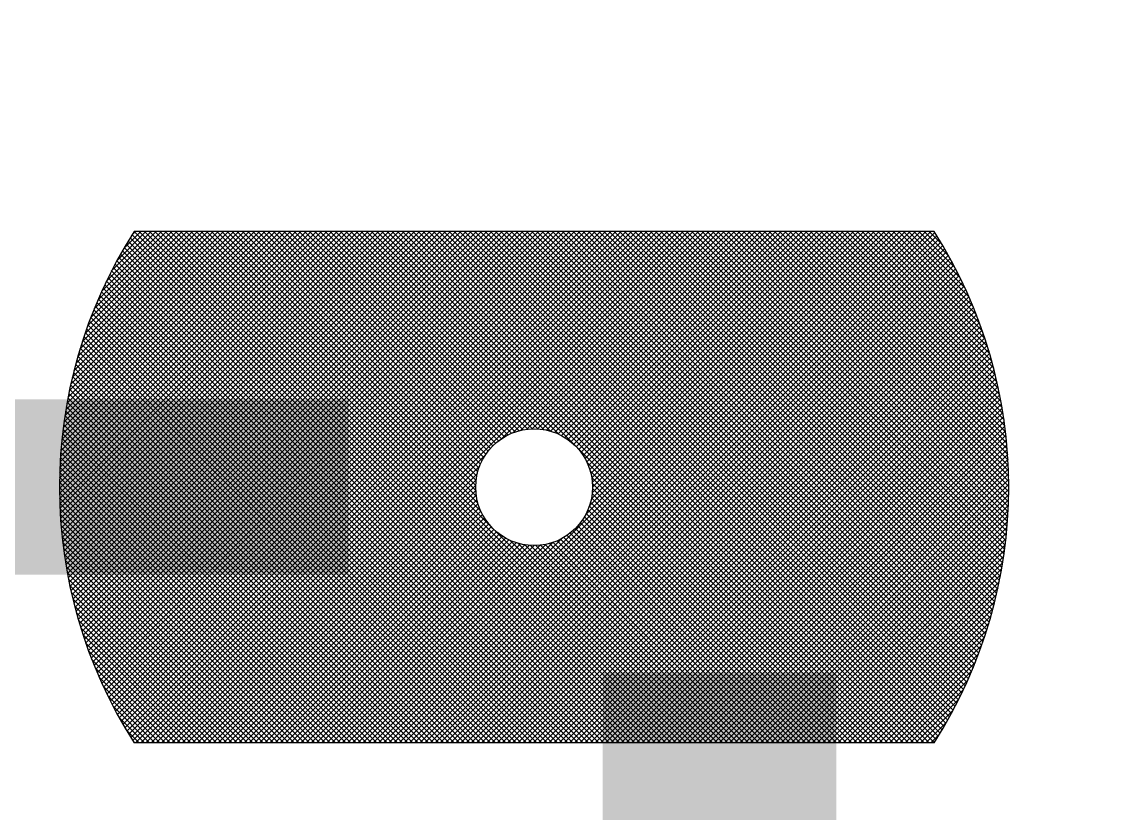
# Model space of a CAD drawing. Extents: x 0 to 395, y 0 to 270.
# Drawn here: x 306.856 to 310.559, y 110.009 to 112.718 of the extents above; entities that cross this region are included whole.
import ezdxf

# ---------------------------------------------------------------- set-up
doc = ezdxf.new("R2010")
doc.units = 0
doc.header["$LTSCALE"] = 0.3
doc.layers.get('0').update_dxf_attribs({"linetype": 'CONTINUOUS'})

# ---------------------------------------------------------------- blocks, each defined once
blk = doc.blocks.new('*X29')
at = {"color": 0}
for p, q in [((85.37, 71.1218), (86.2432, 71.995)), ((85.3701, 71.1042), (86.2609, 71.995)), ((85.3701, 71.1396), (86.2255, 71.995)), ((85.3703, 71.0868), (86.2786, 71.995)), ((85.3704, 71.1576), (86.2078, 71.995)), ((85.3708, 71.0695), (86.2962, 71.995)), ((85.371, 71.1758), (86.1902, 71.995)), ((85.3714, 71.0525), (86.3139, 71.995)), ((85.3717, 71.1942), (86.1725, 71.995)), ((85.3722, 71.0356), (86.3316, 71.995)), ((85.3727, 71.2128), (86.1548, 71.995)), ((85.3731, 71.0189), (86.3493, 71.995)), ((85.3738, 71.2317), (86.1371, 71.995)), ((85.3743, 71.0023), (86.3669, 71.995)), ((85.3753, 71.2508), (86.1195, 71.995)), ((85.3755, 70.9859), (86.3846, 71.995)), ((85.377, 70.9697), (86.4023, 71.995)), ((85.377, 71.2702), (86.1018, 71.995)), ((85.3785, 70.9536), (86.42, 71.995)), ((85.3789, 71.2898), (86.0841, 71.995)), ((85.3803, 70.9376), (86.4377, 71.995)), ((85.3811, 71.3097), (86.0664, 71.995)), ((85.3821, 70.9218), (86.4553, 71.995)), ((85.3836, 71.3299), (86.0487, 71.995)), ((85.3841, 70.9061), (86.473, 71.995)), ((85.3863, 70.8906), (86.4907, 71.995)), ((85.3864, 71.3503), (86.0311, 71.995)), ((85.3885, 70.8752), (86.5084, 71.995)), ((85.3895, 71.3711), (86.0134, 71.995)), ((85.391, 70.8599), (86.526, 71.995)), ((85.393, 71.3923), (85.9957, 71.995)), ((85.3935, 70.8448), (86.5437, 71.995)), ((85.3961, 70.8297), (86.5614, 71.995)), ((85.3968, 71.4137), (85.978, 71.995)), ((85.3989, 70.8148), (86.5791, 71.995)), ((85.4009, 71.4356), (85.9604, 71.995)), ((85.4018, 70.8001), (86.5968, 71.995)), ((85.4048, 70.7854), (86.6144, 71.995)), ((85.4055, 71.4578), (85.9427, 71.995)), ((85.408, 70.7708), (86.6321, 71.995)), ((85.4105, 71.4805), (85.925, 71.995)), ((85.4112, 70.7564), (86.6498, 71.995)), ((85.4146, 70.7421), (86.6675, 71.995)), ((85.4159, 71.5036), (85.9073, 71.995)), ((85.418, 70.7279), (86.6851, 71.995)), ((85.4216, 70.7138), (86.7028, 71.995)), ((85.4218, 71.5272), (85.8896, 71.995)), ((85.4253, 70.6998), (86.7205, 71.995)), ((85.4283, 71.5513), (85.872, 71.995)), ((85.4291, 70.6859), (86.7382, 71.995)), ((85.4329, 70.6721), (86.7559, 71.995)), ((85.4353, 71.576), (85.8543, 71.995)), ((85.4369, 70.6584), (86.7735, 71.995)), ((85.441, 70.6448), (86.7912, 71.995)), ((85.4429, 71.6013), (85.8366, 71.995)), ((85.4452, 70.6313), (86.8089, 71.995)), ((85.4495, 70.6179), (86.8266, 71.995)), ((85.4512, 71.6273), (85.8189, 71.995)), ((85.4539, 70.6046), (86.8442, 71.995)), ((85.4584, 70.5914), (86.8619, 71.995)), ((85.4602, 71.654), (85.8013, 71.995)), ((85.4629, 70.5783), (86.8796, 71.995)), ((85.4676, 70.5653), (86.8973, 71.995)), ((85.4701, 71.6815), (85.7836, 71.995)), ((85.4724, 70.5524), (86.915, 71.995)), ((85.4772, 70.5396), (86.9326, 71.995)), ((85.4809, 71.71), (85.7659, 71.995)), ((85.4821, 70.5268), (86.9503, 71.995)), ((85.4872, 70.5142), (86.968, 71.995)), ((85.4923, 70.5016), (86.9857, 71.995)), ((85.4927, 71.7395), (85.7482, 71.995)), ((85.4975, 70.4891), (87.0033, 71.995)), ((85.5027, 70.4767), (87.021, 71.995)), ((85.5058, 71.7702), (85.7305, 71.995)), ((85.5081, 70.4644), (87.0387, 71.995)), ((85.5136, 70.4522), (87.0564, 71.995)), ((85.5191, 70.44), (87.0741, 71.995)), ((85.5202, 71.8023), (85.7129, 71.995)), ((85.5247, 70.428), (87.0917, 71.995)), ((85.5304, 70.416), (87.1094, 71.995)), ((85.5362, 70.4041), (87.1271, 71.995)), ((85.5363, 71.8361), (85.6952, 71.995)), ((85.5421, 70.3923), (87.1448, 71.995)), ((85.548, 70.3805), (87.1624, 71.995)), ((85.554, 70.3689), (87.1801, 71.995)), ((85.5544, 71.8719), (85.6775, 71.995)), ((85.5601, 70.3573), (87.1978, 71.995)), ((85.5663, 70.3458), (87.2155, 71.995)), ((85.5725, 70.3344), (87.2332, 71.995)), ((85.5751, 71.9103), (85.6598, 71.995)), ((85.5789, 70.323), (87.2508, 71.995)), ((85.5853, 70.3118), (87.2685, 71.995)), ((85.5917, 70.3006), (87.2862, 71.995)), ((85.5983, 70.2894), (87.3039, 71.995)), ((85.5991, 71.952), (85.6422, 71.995)), ((85.6049, 70.2784), (87.3215, 71.995)), ((85.6116, 70.2674), (87.3392, 71.995)), ((85.6184, 70.2565), (87.3569, 71.995)), ((87.3691, 70.245), (85.6231, 71.991)), ((85.6253, 70.2457), (87.3746, 71.995)), ((87.3868, 70.245), (85.6368, 71.995)), ((85.6423, 70.245), (87.3923, 71.995)), ((87.4045, 70.245), (85.6545, 71.995)), ((85.6599, 70.245), (87.4099, 71.995)), ((87.4221, 70.245), (85.6721, 71.995)), ((85.6776, 70.245), (87.4276, 71.995)), ((87.4398, 70.245), (85.6898, 71.995)), ((85.6953, 70.245), (87.4453, 71.995)), ((87.4575, 70.245), (85.7075, 71.995)), ((85.713, 70.245), (87.463, 71.995)), ((87.4752, 70.245), (85.7252, 71.995)), ((85.7306, 70.245), (87.4806, 71.995)), ((87.4928, 70.245), (85.7428, 71.995)), ((85.7483, 70.245), (87.4983, 71.995)), ((87.5105, 70.245), (85.7605, 71.995)), ((85.766, 70.245), (87.516, 71.995)), ((87.5282, 70.245), (85.7782, 71.995)), ((85.7837, 70.245), (87.5337, 71.995)), ((87.5459, 70.245), (85.7959, 71.995)), ((85.8013, 70.245), (87.5513, 71.995)), ((87.5636, 70.245), (85.8136, 71.995)), ((85.819, 70.245), (87.569, 71.995)), ((87.5812, 70.245), (85.8312, 71.995)), ((85.8367, 70.245), (87.5867, 71.995)), ((86.8191, 71.0248), (85.8489, 71.995)), ((86.8055, 71.0561), (85.8666, 71.995)), ((86.799, 71.0803), (85.8843, 71.995)), ((86.7959, 71.101), (85.9019, 71.995)), ((86.795, 71.1196), (85.9196, 71.995)), ((86.7957, 71.1366), (85.9373, 71.995)), ((86.7976, 71.1523), (85.955, 71.995)), ((86.8006, 71.167), (85.9727, 71.995)), ((86.8045, 71.1809), (85.9903, 71.995)), ((86.8091, 71.1939), (86.008, 71.995)), ((86.8145, 71.2062), (86.0257, 71.995)), ((86.8206, 71.2178), (86.0434, 71.995)), ((86.8272, 71.2288), (86.061, 71.995)), ((86.8345, 71.2393), (86.0787, 71.995)), ((86.8423, 71.2491), (86.0964, 71.995)), ((86.8506, 71.2584), (86.1141, 71.995)), ((86.8596, 71.2672), (86.1318, 71.995)), ((86.8691, 71.2754), (86.1494, 71.995)), ((86.8791, 71.283), (86.1671, 71.995)), ((86.8897, 71.2901), (86.1848, 71.995)), ((86.901, 71.2965), (86.2025, 71.995)), ((86.9128, 71.3023), (86.2201, 71.995)), ((86.9253, 71.3075), (86.2378, 71.995)), ((86.9386, 71.3119), (86.2555, 71.995)), ((86.9527, 71.3155), (86.2732, 71.995)), ((86.9677, 71.3181), (86.2909, 71.995)), ((86.9838, 71.3197), (86.3085, 71.995)), ((87.0013, 71.3199), (86.3262, 71.995)), ((87.0205, 71.3184), (86.3439, 71.995)), ((87.0422, 71.3143), (86.3616, 71.995)), ((87.0681, 71.3062), (86.3792, 71.995)), ((87.1047, 71.2873), (86.3969, 71.995)), ((88.1646, 70.245), (86.4146, 71.995)), ((86.4201, 70.245), (88.1701, 71.995)), ((88.1823, 70.245), (86.4323, 71.995)), ((86.4377, 70.245), (88.1877, 71.995)), ((88.2, 70.245), (86.45, 71.995)), ((86.4554, 70.245), (88.2054, 71.995)), ((88.2176, 70.245), (86.4676, 71.995)), ((86.4731, 70.245), (88.2231, 71.995)), ((88.2353, 70.245), (86.4853, 71.995)), ((86.4908, 70.245), (88.2408, 71.995)), ((88.253, 70.245), (86.503, 71.995)), ((86.5085, 70.245), (88.2585, 71.995)), ((88.2707, 70.245), (86.5207, 71.995)), ((86.5261, 70.245), (88.2761, 71.995)), ((88.2883, 70.245), (86.5383, 71.995)), ((86.5438, 70.245), (88.2938, 71.995)), ((88.306, 70.245), (86.556, 71.995)), ((86.5615, 70.245), (88.3115, 71.995)), ((88.3237, 70.245), (86.5737, 71.995)), ((86.5792, 70.245), (88.3292, 71.995)), ((88.3414, 70.245), (86.5914, 71.995)), ((86.5968, 70.245), (88.3468, 71.995)), ((88.3591, 70.245), (86.6091, 71.995)), ((86.6145, 70.245), (88.3644, 71.9949)), ((88.3691, 70.2526), (86.6267, 71.995)), ((88.3759, 70.2635), (86.6444, 71.995)), ((88.3827, 70.2744), (86.6621, 71.995)), ((88.3893, 70.2854), (86.6798, 71.995)), ((88.3959, 70.2965), (86.6974, 71.995)), ((88.4024, 70.3077), (86.7151, 71.995)), ((88.4088, 70.319), (86.7328, 71.995)), ((88.4152, 70.3303), (86.7505, 71.995)), ((88.4215, 70.3417), (86.7682, 71.995)), ((88.4277, 70.3531), (86.7858, 71.995)), ((88.4338, 70.3647), (86.8035, 71.995)), ((88.4398, 70.3763), (86.8212, 71.995)), ((88.4458, 70.388), (86.8389, 71.995)), ((88.4517, 70.3998), (86.8565, 71.995)), ((88.4575, 70.4117), (86.8742, 71.995)), ((88.4632, 70.4237), (86.8919, 71.995)), ((88.4689, 70.4357), (86.9096, 71.995)), ((86.9108, 71.3014), (87.6044, 71.995)), ((88.4744, 70.4478), (86.9272, 71.995)), ((86.9391, 71.312), (87.6221, 71.995)), ((88.4799, 70.46), (86.9449, 71.995)), ((86.962, 71.3173), (87.6397, 71.995)), ((88.4853, 70.4723), (86.9626, 71.995)), ((88.4906, 70.4846), (86.9803, 71.995)), ((86.982, 71.3196), (87.6574, 71.995)), ((88.4959, 70.4971), (86.998, 71.995)), ((87, 71.3199), (87.6751, 71.995)), ((88.501, 70.5096), (87.0156, 71.995)), ((87.0166, 71.3188), (87.6928, 71.995)), ((87.032, 71.3165), (87.7104, 71.995)), ((88.5061, 70.5222), (87.0333, 71.995)), ((87.0464, 71.3133), (87.7281, 71.995)), ((88.511, 70.535), (87.051, 71.995)), ((87.06, 71.3092), (87.7458, 71.995)), ((88.5159, 70.5478), (87.0687, 71.995)), ((87.0727, 71.3043), (87.7635, 71.995)), ((87.0848, 71.2987), (87.7812, 71.995)), ((88.5207, 70.5607), (87.0863, 71.995)), ((87.0963, 71.2925), (87.7988, 71.995)), ((88.5254, 70.5736), (87.104, 71.995)), ((87.1071, 71.2856), (87.8165, 71.995)), ((87.1174, 71.2782), (87.8342, 71.995)), ((88.53, 70.5867), (87.1217, 71.995)), ((87.1271, 71.2702), (87.8519, 71.995)), ((87.1362, 71.2616), (87.8695, 71.995)), ((88.5345, 70.5999), (87.1394, 71.995)), ((87.1442, 70.9868), (88.1524, 71.995)), ((87.1448, 71.2525), (87.8872, 71.995)), ((87.1528, 71.2429), (87.9049, 71.995)), ((88.5389, 70.6131), (87.1571, 71.995)), ((87.1602, 71.2327), (87.9226, 71.995)), ((87.1671, 71.2219), (87.9403, 71.995)), ((87.1734, 71.2104), (87.9579, 71.995)), ((88.5432, 70.6265), (87.1747, 71.995)), ((87.1772, 71.0375), (88.1347, 71.995)), ((87.179, 71.1984), (87.9756, 71.995)), ((87.1839, 71.1856), (87.9933, 71.995)), ((87.1874, 71.0654), (88.117, 71.995)), ((87.1881, 71.1721), (88.011, 71.995)), ((87.1914, 71.1578), (88.0286, 71.995)), ((87.1924, 71.0881), (88.0994, 71.995)), ((88.5475, 70.6399), (87.1924, 71.995)), ((87.1937, 71.1424), (88.0463, 71.995)), ((87.1946, 71.108), (88.0817, 71.995)), ((87.1949, 71.1259), (88.064, 71.995)), ((88.5516, 70.6535), (87.2101, 71.995)), ((88.5556, 70.6671), (87.2278, 71.995)), ((88.5595, 70.6809), (87.2454, 71.995)), ((88.5634, 70.6948), (87.2631, 71.995)), ((88.5671, 70.7087), (87.2808, 71.995)), ((88.5707, 70.7228), (87.2985, 71.995)), ((88.5742, 70.7369), (87.3162, 71.995)), ((88.5776, 70.7512), (87.3338, 71.995)), ((88.5809, 70.7656), (87.3515, 71.995)), ((88.5841, 70.7801), (87.3692, 71.995)), ((88.5871, 70.7948), (87.3869, 71.995)), ((88.5901, 70.8095), (87.4045, 71.995)), ((88.5929, 70.8243), (87.4222, 71.995)), ((88.5956, 70.8393), (87.4399, 71.995)), ((88.5982, 70.8544), (87.4576, 71.995)), ((88.6006, 70.8697), (87.4753, 71.995)), ((88.6029, 70.885), (87.4929, 71.995)), ((88.6051, 70.9005), (87.5106, 71.995)), ((88.6072, 70.9161), (87.5283, 71.995)), ((88.6091, 70.9319), (87.546, 71.995)), ((88.6108, 70.9478), (87.5636, 71.995)), ((88.6125, 70.9638), (87.5813, 71.995)), ((88.614, 70.98), (87.599, 71.995)), ((88.6153, 70.9964), (87.6167, 71.995)), ((88.6165, 71.0129), (87.6344, 71.995)), ((88.6175, 71.0296), (87.652, 71.995)), ((88.6183, 71.0464), (87.6697, 71.995)), ((88.619, 71.0634), (87.6874, 71.995)), ((88.6195, 71.0805), (87.7051, 71.995)), ((88.6198, 71.0979), (87.7227, 71.995)), ((88.62, 71.1154), (87.7404, 71.995)), ((88.6199, 71.1332), (87.7581, 71.995)), ((88.6197, 71.1511), (87.7758, 71.995)), ((88.6193, 71.1692), (87.7935, 71.995)), ((88.6186, 71.1875), (87.8111, 71.995)), ((88.6177, 71.2061), (87.8288, 71.995)), ((88.6166, 71.2249), (87.8465, 71.995)), ((88.6153, 71.2439), (87.8642, 71.995)), ((88.6137, 71.2632), (87.8818, 71.995)), ((88.6118, 71.2827), (87.8995, 71.995)), ((88.6097, 71.3025), (87.9172, 71.995)), ((88.6073, 71.3225), (87.9349, 71.995)), ((88.6046, 71.3429), (87.9526, 71.995)), ((88.6016, 71.3636), (87.9702, 71.995)), ((88.5983, 71.3846), (87.9879, 71.995)), ((88.5946, 71.4059), (88.0056, 71.995)), ((88.5906, 71.4277), (88.0233, 71.995)), ((88.5862, 71.4498), (88.0409, 71.995)), ((88.5814, 71.4723), (88.0586, 71.995)), ((88.5761, 71.4952), (88.0763, 71.995)), ((88.5703, 71.5186), (88.094, 71.995)), ((88.5641, 71.5426), (88.1117, 71.995)), ((88.5573, 71.567), (88.1293, 71.995)), ((88.5499, 71.5921), (88.147, 71.995)), ((88.5419, 71.6178), (88.1647, 71.995)), ((88.5331, 71.6443), (88.1824, 71.995)), ((88.5236, 71.6715), (88.2, 71.995)), ((88.5131, 71.6996), (88.2177, 71.995)), ((88.5017, 71.7287), (88.2354, 71.995)), ((88.4891, 71.759), (88.2531, 71.995)), ((88.4752, 71.7906), (88.2708, 71.995)), ((88.4597, 71.8237), (88.2884, 71.995)), ((88.4424, 71.8587), (88.3061, 71.995)), ((88.4227, 71.8961), (88.3238, 71.995)), ((88.4, 71.9365), (88.3415, 71.995)), ((88.3732, 71.981), (88.3591, 71.995)), ((87.3161, 70.245), (85.6029, 71.9582)), ((87.3337, 70.245), (85.6095, 71.9692)), ((87.3514, 70.245), (85.6163, 71.9801)), ((86.6322, 70.245), (88.3712, 71.984)), ((86.6499, 70.245), (88.378, 71.9731)), ((86.6676, 70.245), (88.3847, 71.9622)), ((86.6852, 70.245), (88.3914, 71.9511)), ((87.2454, 70.245), (85.5769, 71.9135)), ((87.263, 70.245), (85.5833, 71.9248)), ((87.2807, 70.245), (85.5897, 71.936)), ((87.2984, 70.245), (85.5963, 71.9471)), ((86.7029, 70.245), (88.3979, 71.94)), ((86.7206, 70.245), (88.4044, 71.9288)), ((86.7383, 70.245), (88.4108, 71.9176)), ((87.1923, 70.245), (85.5582, 71.8791)), ((87.21, 70.245), (85.5644, 71.8906)), ((87.2277, 70.245), (85.5706, 71.9021)), ((86.7559, 70.245), (88.4171, 71.9062)), ((86.7736, 70.245), (88.4234, 71.8948)), ((86.7913, 70.245), (88.4296, 71.8833)), ((87.1393, 70.245), (85.5402, 71.8441)), ((87.157, 70.245), (85.5461, 71.8558)), ((87.1746, 70.245), (85.5521, 71.8675)), ((86.809, 70.245), (88.4357, 71.8717)), ((86.8267, 70.245), (88.4417, 71.86)), ((86.8443, 70.245), (88.4476, 71.8483)), ((87.0863, 70.245), (85.523, 71.8083)), ((87.1039, 70.245), (85.5286, 71.8203)), ((87.1216, 70.245), (85.5344, 71.8322)), ((86.862, 70.245), (88.4535, 71.8365)), ((86.8797, 70.245), (88.4593, 71.8246)), ((86.8974, 70.245), (88.465, 71.8126)), ((87.0332, 70.245), (85.5064, 71.7718)), ((87.0509, 70.245), (85.5119, 71.784)), ((87.0686, 70.245), (85.5174, 71.7962)), ((86.915, 70.245), (88.4706, 71.8006)), ((86.9327, 70.245), (88.4762, 71.7884)), ((86.9504, 70.245), (88.4816, 71.7762)), ((86.9802, 70.245), (85.4907, 71.7345)), ((86.9979, 70.245), (85.4958, 71.747)), ((87.0155, 70.245), (85.5011, 71.7594)), ((86.9681, 70.245), (88.487, 71.7639)), ((86.9858, 70.245), (88.4923, 71.7515)), ((87.0034, 70.245), (88.4975, 71.739)), ((86.9272, 70.245), (85.4757, 71.6965)), ((86.9448, 70.245), (85.4806, 71.7092)), ((86.9625, 70.245), (85.4856, 71.7219)), ((87.0211, 70.245), (88.5026, 71.7265)), ((87.0388, 70.245), (88.5076, 71.7138)), ((87.0565, 70.245), (88.5126, 71.7011)), ((86.8741, 70.245), (85.4615, 71.6576)), ((86.8918, 70.245), (85.4661, 71.6707)), ((86.9095, 70.245), (85.4709, 71.6836)), ((87.0741, 70.245), (88.5174, 71.6883)), ((87.0918, 70.245), (88.5222, 71.6753)), ((87.1095, 70.245), (88.5268, 71.6623)), ((86.8211, 70.245), (85.4482, 71.6179)), ((86.8388, 70.245), (85.4525, 71.6313)), ((86.8564, 70.245), (85.457, 71.6445)), ((87.1272, 70.245), (88.5314, 71.6492)), ((87.1449, 70.245), (88.5359, 71.636)), ((87.1625, 70.245), (88.5403, 71.6227)), ((86.7857, 70.245), (85.4398, 71.591)), ((86.8034, 70.245), (85.4439, 71.6045)), ((87.1802, 70.245), (88.5446, 71.6094)), ((87.1979, 70.245), (88.5488, 71.5959)), ((87.2156, 70.245), (88.5529, 71.5823)), ((86.7327, 70.245), (85.4279, 71.5498)), ((86.7504, 70.245), (85.4317, 71.5636)), ((86.7681, 70.245), (85.4357, 71.5774)), ((87.2332, 70.245), (88.5568, 71.5686)), ((87.2509, 70.245), (88.5607, 71.5548)), ((86.6797, 70.245), (85.4169, 71.5077)), ((86.6974, 70.245), (85.4205, 71.5219)), ((86.715, 70.245), (85.4241, 71.5359)), ((87.2686, 70.245), (88.5645, 71.5409)), ((87.2863, 70.245), (88.5682, 71.5269)), ((87.304, 70.245), (88.5718, 71.5128)), ((86.6443, 70.245), (85.4102, 71.4791)), ((86.662, 70.245), (85.4135, 71.4935)), ((87.3216, 70.245), (88.5753, 71.4986)), ((87.3393, 70.245), (88.5786, 71.4843)), ((87.357, 70.245), (88.5819, 71.4699)), ((86.5913, 70.245), (85.4009, 71.4354)), ((86.609, 70.245), (85.4039, 71.4501)), ((86.6266, 70.245), (85.407, 71.4647)), ((87.3747, 70.245), (88.585, 71.4554)), ((87.3923, 70.245), (88.588, 71.4407)), ((86.5559, 70.245), (85.3953, 71.4056)), ((86.5736, 70.245), (85.398, 71.4206)), ((87.41, 70.245), (88.5909, 71.4259)), ((87.4277, 70.245), (88.5937, 71.411)), ((87.4454, 70.245), (88.5964, 71.396)), ((86.5029, 70.245), (85.3878, 71.3601)), ((86.5206, 70.245), (85.3902, 71.3754)), ((86.5383, 70.245), (85.3927, 71.3906)), ((87.4631, 70.245), (88.5989, 71.3809)), ((87.4807, 70.245), (88.6013, 71.3656)), ((86.4675, 70.245), (85.3835, 71.329)), ((86.4852, 70.245), (85.3856, 71.3446)), ((87.4984, 70.245), (88.6036, 71.3502)), ((87.5161, 70.245), (88.6058, 71.3347)), ((86.4322, 70.245), (85.3797, 71.2975)), ((86.4499, 70.245), (85.3815, 71.3133)), ((87.5338, 70.245), (88.6078, 71.319)), ((87.5514, 70.245), (88.6096, 71.3032)), ((87.5691, 70.245), (88.6114, 71.2873)), ((86.3792, 70.245), (85.3751, 71.249)), ((86.3968, 70.245), (85.3765, 71.2653)), ((86.4145, 70.245), (85.378, 71.2815)), ((87.5868, 70.245), (88.613, 71.2712)), ((87.6045, 70.245), (88.6144, 71.2549)), ((86.3438, 70.245), (85.3728, 71.216)), ((86.3615, 70.245), (85.3739, 71.2326)), ((88.1469, 70.245), (87.1623, 71.2297)), ((87.6221, 70.245), (88.6157, 71.2385)), ((87.6398, 70.245), (88.6168, 71.222)), ((86.3084, 70.245), (85.3712, 71.1822)), ((86.3261, 70.245), (85.3719, 71.1992)), ((85.8544, 70.245), (86.8136, 71.2042)), ((85.8721, 70.245), (86.803, 71.1759)), ((88.1292, 70.245), (87.1812, 71.1931)), ((87.6575, 70.245), (88.6178, 71.2053)), ((87.6752, 70.245), (88.6186, 71.1884)), ((86.2731, 70.245), (85.3702, 71.1478)), ((86.2908, 70.245), (85.3706, 71.1651)), ((85.8897, 70.245), (86.7977, 71.153)), ((88.1116, 70.245), (87.1893, 71.1672)), ((88.0939, 70.245), (87.1934, 71.1455)), ((87.6929, 70.245), (88.6192, 71.1713)), ((87.7105, 70.245), (88.6196, 71.1541)), ((87.7282, 70.245), (88.6199, 71.1367)), ((86.2554, 70.245), (85.37, 71.1304)), ((86.2377, 70.245), (85.37, 71.1127)), ((85.9074, 70.245), (86.7954, 71.133)), ((85.9251, 70.245), (86.7951, 71.115)), ((85.9428, 70.245), (86.7962, 71.0984)), ((88.0585, 70.245), (87.1947, 71.1088)), ((88.0762, 70.245), (87.1949, 71.1263)), ((87.7459, 70.245), (88.62, 71.1191)), ((87.7636, 70.245), (88.6199, 71.1013)), ((86.2201, 70.245), (85.3702, 71.0949)), ((86.2024, 70.245), (85.3706, 71.0768)), ((85.9604, 70.245), (86.7985, 71.083)), ((85.9781, 70.245), (86.8017, 71.0686)), ((88.0055, 70.245), (87.1869, 71.0636)), ((88.0232, 70.245), (87.1905, 71.0777)), ((88.0409, 70.245), (87.1931, 71.0927)), ((87.7812, 70.245), (88.6196, 71.0833)), ((87.7989, 70.245), (88.6191, 71.0651)), ((86.1847, 70.245), (85.3712, 71.0585)), ((86.167, 70.245), (85.372, 71.0401)), ((85.9958, 70.245), (86.8058, 71.055)), ((86.0135, 70.245), (86.8107, 71.0423)), ((86.0312, 70.245), (86.8163, 71.0302)), ((87.9525, 70.245), (87.1715, 71.026)), ((87.9701, 70.245), (87.1773, 71.0378)), ((87.9878, 70.245), (87.1825, 71.0503)), ((87.8166, 70.245), (88.6183, 71.0467)), ((87.8343, 70.245), (88.6174, 71.0281)), ((86.1493, 70.245), (85.373, 71.0213)), ((86.1317, 70.245), (85.3743, 71.0024)), ((86.0488, 70.245), (86.8225, 71.0187)), ((86.0665, 70.245), (86.8294, 71.0079)), ((86.0842, 70.245), (86.8368, 70.9976)), ((86.1019, 70.245), (86.8448, 70.9879)), ((87.8994, 70.245), (87.1504, 70.9941)), ((87.9171, 70.245), (87.158, 71.0041)), ((87.9348, 70.245), (87.1651, 71.0147)), ((87.852, 70.245), (88.6162, 71.0093)), ((87.8696, 70.245), (88.6148, 70.9902)), ((86.114, 70.245), (85.3758, 70.9832)), ((86.0963, 70.245), (85.3775, 70.9638)), ((86.1195, 70.245), (86.8534, 70.9788)), ((86.1372, 70.245), (86.8625, 70.9702)), ((86.1549, 70.245), (86.8721, 70.9622)), ((86.1726, 70.245), (86.8823, 70.9548)), ((86.4024, 70.245), (87.1282, 70.9708)), ((87.811, 70.245), (87.1038, 70.9522)), ((87.8287, 70.245), (87.1143, 70.9595)), ((87.8464, 70.245), (87.1241, 70.9673)), ((87.8641, 70.245), (87.1334, 70.9756)), ((87.8818, 70.245), (87.1422, 70.9846)), ((87.8873, 70.245), (88.6131, 70.9708)), ((87.905, 70.245), (88.6112, 70.9512)), ((86.0786, 70.245), (85.3796, 70.9441)), ((86.061, 70.245), (85.3819, 70.9241)), ((86.1903, 70.245), (86.8931, 70.9479)), ((86.2079, 70.245), (86.9046, 70.9416)), ((86.2256, 70.245), (86.9166, 70.936)), ((86.2433, 70.245), (86.9294, 70.9311)), ((86.261, 70.245), (86.9429, 70.9269)), ((86.2786, 70.245), (86.9572, 70.9236)), ((86.2963, 70.245), (86.9726, 70.9213)), ((86.314, 70.245), (86.9891, 70.9201)), ((86.3317, 70.245), (87.007, 70.9204)), ((86.3494, 70.245), (87.0269, 70.9226)), ((86.367, 70.245), (87.0496, 70.9276)), ((86.3847, 70.245), (87.0775, 70.9378)), ((87.5989, 70.245), (86.8998, 70.9441)), ((87.6166, 70.245), (86.9311, 70.9305)), ((87.6343, 70.245), (86.9553, 70.924)), ((87.6519, 70.245), (86.976, 70.9209)), ((87.6696, 70.245), (86.9946, 70.92)), ((87.6873, 70.245), (87.0116, 70.9207)), ((87.705, 70.245), (87.0273, 70.9226)), ((87.7227, 70.245), (87.042, 70.9256)), ((87.7403, 70.245), (87.0559, 70.9295)), ((87.758, 70.245), (87.0689, 70.9341)), ((87.7757, 70.245), (87.0812, 70.9395)), ((87.7934, 70.245), (87.0928, 70.9456)), ((87.9227, 70.245), (88.609, 70.9313)), ((86.0433, 70.245), (85.3844, 70.9038)), ((86.0256, 70.245), (85.3873, 70.8833)), ((87.9403, 70.245), (88.6065, 70.9112)), ((87.958, 70.245), (88.6037, 70.8907)), ((86.0079, 70.245), (85.3906, 70.8624)), ((85.9902, 70.245), (85.3941, 70.8411)), ((87.9757, 70.245), (88.6006, 70.8699)), ((87.9934, 70.245), (88.5972, 70.8488)), ((85.9726, 70.245), (85.398, 70.8195)), ((88.0111, 70.245), (88.5934, 70.8274)), ((88.0287, 70.245), (88.5893, 70.8055)), ((85.9549, 70.245), (85.4023, 70.7976)), ((85.9372, 70.245), (85.407, 70.7752)), ((88.0464, 70.245), (88.5847, 70.7833)), ((85.9195, 70.245), (85.4121, 70.7524)), ((85.9019, 70.245), (85.4177, 70.7292)), ((88.0641, 70.245), (88.5798, 70.7607)), ((88.0818, 70.245), (88.5744, 70.7376)), ((85.8842, 70.245), (85.4238, 70.7054)), ((88.0994, 70.245), (88.5685, 70.714)), ((85.8665, 70.245), (85.4304, 70.6811)), ((85.8488, 70.245), (85.4376, 70.6562)), ((88.1171, 70.245), (88.5621, 70.6899)), ((88.1348, 70.245), (88.5551, 70.6653)), ((85.8311, 70.245), (85.4454, 70.6307)), ((88.1525, 70.245), (88.5475, 70.64)), ((85.8135, 70.245), (85.4539, 70.6045)), ((88.1702, 70.245), (88.5392, 70.6141)), ((88.1878, 70.245), (88.5302, 70.5874)), ((85.7958, 70.245), (85.4632, 70.5776)), ((85.7781, 70.245), (85.4733, 70.5498)), ((88.2055, 70.245), (88.5204, 70.5599)), ((85.7604, 70.245), (85.4844, 70.521)), ((88.2232, 70.245), (88.5097, 70.5315)), ((85.7428, 70.245), (85.4966, 70.4911)), ((88.2409, 70.245), (88.4979, 70.5021)), ((88.2585, 70.245), (88.4849, 70.4714)), ((85.7251, 70.245), (85.5101, 70.46)), ((88.2762, 70.245), (88.4706, 70.4394)), ((85.7074, 70.245), (85.525, 70.4274)), ((88.2939, 70.245), (88.4546, 70.4057)), ((85.6897, 70.245), (85.5417, 70.3931)), ((88.3116, 70.245), (88.4366, 70.37)), ((85.672, 70.245), (85.5605, 70.3565)), ((88.3293, 70.245), (88.416, 70.3318)), ((85.6544, 70.245), (85.5821, 70.3172)), ((88.3469, 70.245), (88.3922, 70.2903)), ((85.6367, 70.245), (85.6074, 70.2743))]:
    blk.add_line(p, q, dxfattribs=at)

msp = doc.modelspace()

# ---------------------------------------------------------------- linework, layer by layer
for p, q in [((309.9793, 112), (307.2407, 112)), ((309.9793, 110.25), (307.2407, 110.25))]:
    msp.add_line(p, q)
for points, const_width in [([(313.69, 128.27), (313.69, 123.825), (301.625, 123.825), (301.625, 111.125), (307.975, 111.125)], 0.6), ([(309.245, 110.49), (309.245, 109.22)], 0.8)]:
    msp.add_lwpolyline(points, dxfattribs=dict(const_width=const_width))
msp.add_circle((308.61, 111.125), 0.2)
for start, end in [(147.421, 212.579), (327.421, 32.579)]:
    msp.add_arc((308.61, 111.125), 1.625, start, end)

# ---------------------------------------------------------------- block references
at = {"xscale": -1}
msp.add_blockref('*X29', (395.605, 40.005), dxfattribs=at)

doc.saveas('drawing.dxf')
